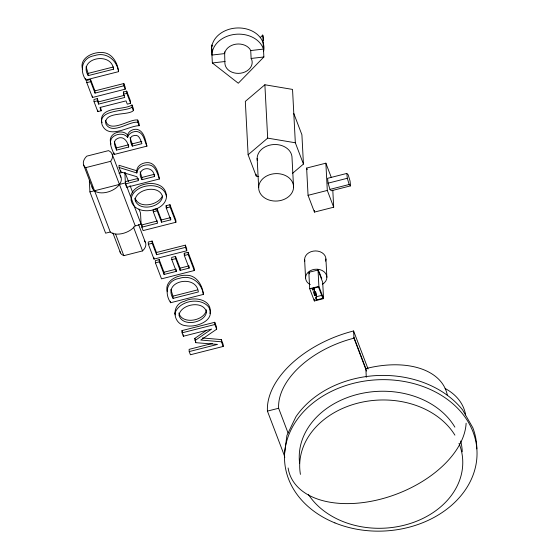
<?xml version="1.0" encoding="UTF-8"?>
<svg xmlns="http://www.w3.org/2000/svg" width="559" height="559" viewBox="0 0 559 559"><rect width="100%" height="100%" fill="white"/><g stroke="black" fill="none" stroke-linecap="round" stroke-linejoin="round"><path stroke-width="0.84" d="M166.386 196.607C166.386 177.965 135.159 180.697 130.932 195.447M206.383 309.798C204.873 320.831 182.108 325.1 178.88 313.026M224.613 51.854L224.886 63.202A13.654 10.733 -3 0 0 240.684 73.194A13.654 10.733 -3 0 0 251.62 59.31L251.131 58.464L250.712 50.562L249.747 48.878A13.654 10.733 -3 0 0 235.968 44.168A13.654 10.733 -3 0 0 224.844 52.504L224.704 53.587L211.945 55.068A26.189 20.578 -3 0 1 234.941 34.358A26.189 20.578 -3 0 1 263.464 49.08L250.712 50.562M136.731 170.754C137.234 164.884 143.712 162.082 148.946 162.69C156.296 163.948 158.26 172.913 159.441 178.985L126.655 187.314L125.363 183.904L138.394 180.599L136.913 176.714L120.793 171.906L119.109 167.49L118.99 165.268L136.731 170.754L136.843 172.976L119.109 167.49M136.843 172.976C137.353 167.113 143.831 164.304 149.057 164.912C155.933 165.82 157.282 173.73 159.441 178.985M175.002 313.089C179.159 300.742 200.15 296.773 208.577 306.877C216.438 320.125 196.677 327.777 186.203 325.764C172.361 324.8 170.74 304.096 184.582 301.238C194.148 295.928 213.063 299.631 209.904 313.55M162.383 196.041C158.316 205.181 139.093 209.241 135.068 198.186M127.745 137.228C126.607 132.008 132.546 128.633 137.109 129.353C144.187 131.065 145.452 140.281 146.933 146.137L114.148 154.459C112.059 149.106 107.356 140.903 113.554 136.361C117.69 133.524 124.147 133.084 127.571 137.269C128.696 133.322 133.161 131.009 137.221 131.575C143.929 132.825 144.411 141.175 146.933 146.137M85.751 167.63L110.647 161.313L111.947 159.112A15.261 9.147 -20.8 0 0 108.544 150.623L86.813 156.136L85.464 157.54A15.261 9.147 -20.8 0 0 85.066 167.169L85.751 167.63L110.263 231.999L111.821 233.033A15.261 9.147 -20.8 0 0 134.901 226.115L141.106 224.166L140.526 213.091L138.981 209.045M119.996 251.55A13.542 8.119 -20.8 0 0 121.869 254.576L123.812 255.666L142.559 250.907L144.341 248.874A13.542 8.119 -20.8 0 0 144.46 241.02M260.291 37.565L262.73 35.063A26.189 20.578 -3 0 1 263.562 40.381M262.73 35.063L263.876 56.976L238.295 83.228L212.357 62.971L211.414 44.993L212.783 46.062M292.357 173.486L303.439 164.06L295.334 142.776L292.539 89.419L264.875 84.765L245.324 101.403L248.119 154.766L256.225 176.05L258.74 176.469M248.119 154.766L267.677 138.129L295.334 142.776M202.365 337.964L221.329 339.579L223.097 344.218L223.216 346.44L190.43 354.762L189.215 351.583L217.465 344.414L195.727 342.674L194.818 338.391L206.641 330.208M194.937 340.613L211.623 329.062L183.373 336.232L182.073 332.829L181.954 330.607L214.747 322.284L216.543 327.008L216.661 329.23L200.758 340.04L221.448 341.801L223.216 346.44M113.449 67.716L113.526 69.197L88.224 75.619L88.112 73.397L113.407 66.968M118.564 71.65C116.775 59.855 106.224 51.596 94.457 55.634C81.698 57.675 79.343 70.392 85.779 79.972L118.564 71.65C117.669 62.524 111.611 51.952 101.081 52.539C92.228 52.12 79.343 58.415 82.473 68.988M94.911 90.879L90.558 79.448L86.687 80.433L86.799 82.655L92.452 97.49L125.237 89.167L125.118 86.945L123.825 83.536L94.911 90.879L95.03 93.101L123.937 85.765L123.825 83.536M86.799 82.655L90.677 81.67L90.558 79.448M101.179 110.773L99.935 107.503L126.027 100.879L127.27 104.149L130.617 103.296L130.499 101.074L126.718 91.138L123.371 91.983L123.49 94.212L124.734 97.476L98.636 104.1L98.524 101.878L97.28 98.615L93.933 99.46L94.052 101.682L97.832 111.618L101.179 110.773L100.564 107.244M94.052 101.682L97.392 100.837L97.28 98.615M123.49 94.212L126.837 93.36L126.718 91.138M98.524 101.878L124.615 95.254M105.358 120.227C109.501 134.446 129.863 118.41 137.738 120.066L137.849 122.288C129.36 120.828 112.261 135.411 105.882 124C103.534 111.087 128.095 115.972 133.391 110.584L133.28 108.362L131.98 104.959C124.713 110.249 100.941 106.14 101.403 120.499M131.98 104.959L132.099 107.181C125.405 112.045 97.112 108.879 102.157 124.943C108.663 140.016 129.199 125.572 139.149 125.698L139.03 123.469L137.738 120.066M110.396 141.818C108.732 132.776 122.435 128.689 127.627 135.005M128.605 145.557L128.682 147.038L116.572 150.112L116.454 147.89L128.563 144.816M132.315 146.116C130.45 142.769 128.318 136.228 134.111 135.551C139.149 133.887 140.616 140.246 141.916 143.677L132.315 146.116L132.197 143.894L141.797 141.455M119.004 173.304L122.323 172.465M125.244 181.682L137.465 178.58M154.326 175.051L154.403 176.532L142.028 179.677L141.909 177.455L154.284 174.31M110.263 231.999L105.63 233.173L89.922 191.919L125.391 182.912L124.86 172.682M332.794 190.172L333.688 207.207L314.438 212.092L308.051 195.322L306.625 168.063L325.869 163.179L331.347 177.552M141.839 227.178L157.624 223.167L153.278 211.756L153.166 209.527L157.037 208.549L157.156 210.771L161.502 222.182L170.747 219.834L166.212 207.92L166.093 205.698L169.971 204.713L175.805 220.029L175.917 222.258L143.132 230.581L141.839 227.178L141.72 224.956L157.512 220.945M166.212 207.92L170.09 206.942L169.971 204.713M153.278 211.756L157.156 210.771M161.502 222.182L161.383 219.96L170.635 217.612M346.818 173.43L327.595 178.314L328.084 183.163L329.95 189.382L331.319 190.752L350.549 185.868L350.053 181.018L348.187 174.799L346.818 173.43L347.314 178.279L349.179 184.498L350.549 185.868M328.084 183.163L347.314 178.279M329.95 189.382L349.179 184.498M308.051 195.322L327.301 190.437L325.869 163.179M156.457 252.486L152.104 241.055L148.233 242.04L148.345 244.262L153.998 259.096L186.783 250.774L186.664 248.552L185.371 245.149L156.457 252.486L156.576 254.708L185.483 247.371L185.371 245.149M148.345 244.262L152.223 243.277L152.104 241.055M159.182 259.642L155.304 260.627L155.423 262.849L161.516 278.85L194.301 270.528L194.19 268.306L188.09 252.298L184.218 253.283L184.33 255.505L189.131 268.103L180.152 270.388L175.68 258.649L175.561 256.427L171.683 257.406L171.802 259.628L176.274 271.374L164.094 274.462L159.301 261.864L159.182 259.642L163.983 272.24L164.094 274.462M155.423 262.849L159.301 261.864M184.33 255.505L188.208 254.52L188.09 252.298M171.802 259.628L175.68 258.649M163.983 272.24L176.155 269.152M180.152 270.388L180.033 268.166L189.019 265.881M173.059 298.373C162.236 280.877 196.405 273.805 198.354 291.952L173.059 298.373L172.941 296.151L197.397 289.939M203.399 294.404C201.603 282.616 191.059 274.357 179.285 278.396C166.533 280.429 164.171 293.154 170.614 302.726L203.399 294.404C202.505 285.279 196.44 274.707 185.909 275.294C177.056 274.874 164.171 281.177 167.302 291.742M308.834 272.338L318.029 270.004L322.697 282.26L323.556 298.632L314.361 300.966L309.693 288.71L308.834 272.338L309.42 273.868M309.693 288.71L318.889 286.376L318.029 270.004M315.562 291.819L315.73 294.998L314.584 295.292L314.417 292.112L315.562 291.819L316.471 294.202L316.632 297.381L315.486 297.668L316.359 299.959L322.802 298.324L318.476 286.977L312.041 288.612L312.523 289.89L313.788 289.569L313.704 287.976M314.368 288.346L314.535 291.525L313.271 291.847L314.584 295.292M321.83 295.348L316.191 296.78L316.359 299.959M182.073 332.829L214.859 324.506L214.747 322.284M212.364 343.457L189.103 349.361L189.215 351.583M267.426 411.103L278.634 408.259A81.397 48.794 -20.8 0 1 353.98 338.188L353.595 330.97A93.094 55.809 -20.8 0 0 267.426 411.103L284.454 455.816M212.357 62.971L225.116 61.49M251.131 58.464L263.876 56.976M327.301 190.437L333.688 207.207M293.803 113.498L301.909 134.782L303.439 164.06M306.625 168.063L307.233 169.663M353.595 330.97L368.081 368.989M353.931 337.308L365.845 368.598L366.299 377.283M353.98 338.188L366.494 371.064M319.133 271.793L321.753 278.682M318.889 286.376L323.556 298.632M313.788 289.569L314.535 291.525M315.73 294.998L316.632 297.381M278.634 408.259L288.074 433.043M123.937 85.765L125.237 89.167M126.837 93.36L130.617 103.296M132.099 107.181L133.391 110.584M137.849 122.288L139.149 125.698M170.09 206.942L175.917 222.258M185.483 247.371L186.783 250.774M188.208 254.52L194.301 270.528M214.859 324.506L216.661 329.23M123.371 91.983L123.867 93.29M166.093 205.698L167.001 208.081M184.218 253.283L184.819 254.855M113.526 69.197C111.576 51.051 77.408 58.122 88.224 75.619M154.403 176.532C153.613 163.591 134.3 168.07 142.028 179.677M175.561 256.427L180.033 268.166M157.037 208.549L161.383 219.96M132.197 143.894L130.037 137.612M141.909 177.455L140.099 171.746M128.682 147.038C127.85 141.56 123.308 135.194 117.236 138.639C112.436 140.77 115.056 146.626 116.572 150.112M194.818 338.391L195.343 339.767M88.112 73.397L86.072 66.71M116.454 147.89L114.322 141.532M172.941 296.151L170.9 289.471M90.677 81.67L95.03 93.101M152.223 243.277L156.576 254.708M125.118 172.64L128.507 181.542M130.051 185.581L132.825 192.862M134.978 198.529L135.9 200.954M97.392 100.837L98.636 104.1M141.72 224.956L142.238 226.318M181.954 330.607L182.479 331.969M125.391 182.912L141.106 224.166M112.149 154.123L120.954 177.238M138.625 224.655L145.305 242.194M110.647 161.313L135.159 225.675M133.447 226.982L142.559 250.907M115.615 234.137L123.812 255.666M112.876 232.956L120.465 252.892M83.696 165.164L92.501 188.271M110.479 142.482L110.982 144.089M101.612 121.24L102.038 122.721M174.904 313.264L175.33 314.913M284.79 457.465L284.321 455.145L286.921 435.426L295.9 416.783A96.316 75.689 -3 0 1 462.579 409.887L472.823 427.733A96.316 75.689 -3 0 1 476.813 448.884M325.918 258.957L326.875 277.208M322.718 296.731L322.802 298.324M314.354 210.387L314.438 212.092M314.27 299.24L314.361 300.966M312.439 288.297L312.523 289.89M304.613 259.683L305.57 277.935M293.566 187.23A17.455 13.716 -3 0 0 267.663 175.498A17.455 13.716 -3 0 0 267.132 199.283A17.455 13.716 -3 0 0 293.566 187.23L292.036 158.127A17.455 13.716 -3 0 0 273.526 144.557A17.455 13.716 -3 0 0 257.315 160.489M264.875 84.765L267.677 138.129M257.147 158.344L258.67 187.447M256.134 174.331L256.225 176.05M221.329 339.579L221.448 341.801M195.643 341.193L195.727 342.674M189.054 266.622L189.131 268.103M183.296 334.75L183.373 336.232M176.197 269.892L176.274 271.374M170.67 218.352L170.747 219.834M170.537 301.245L170.614 302.726M153.921 257.615L153.998 259.096M138.283 178.377L138.359 179.858M127.452 135.047L127.571 137.269M120.716 170.425L120.793 171.906M114.071 152.977L114.148 154.459M97.755 110.137L97.832 111.618M92.375 96.008L92.452 97.49M85.702 78.491L85.779 79.972M89.342 180.837L89.922 191.919M120.143 175.84A15.261 9.147 -20.8 0 1 120.744 182.22L119.193 184.854A15.261 9.147 -20.8 0 1 96.106 191.779L93.863 190.284A15.261 9.147 -20.8 0 1 92.123 186.713M211.875 51.952A26.189 20.578 -3 0 1 238.036 27.95A26.189 20.578 -3 0 1 263.645 51.288M212.022 49.576A26.189 20.578 -3 0 1 211.672 48.067M310.273 284.643A10.656 8.378 -3 0 1 308.142 272.275A10.656 8.378 -3 0 1 324.052 271.73A10.656 8.378 -3 0 1 322.487 284.224M304.809 261.137A10.656 8.378 -3 0 1 315.535 250.935A10.656 8.378 -3 0 1 325.604 261.137M466.122 423.198A93.094 55.809 -20.8 0 1 379.631 499.425A93.094 55.809 -20.8 0 1 288.116 467.974M445.111 388.477A93.094 55.809 -20.8 0 1 465.633 414.862M299.603 463.145A81.586 64.11 -3 0 1 359.57 393.885A81.586 64.11 -3 0 1 454.872 427.146M460.679 441.016A81.586 64.11 -3 0 1 462.272 451.805M365.845 368.598A82.83 49.653 -20.8 0 1 447.347 395.234M458.995 443.28A81.586 64.11 -3 0 1 411.99 522.924A81.586 64.11 -3 0 1 308.456 494.533M300.428 474.374A81.586 64.11 -3 0 1 357.991 403.109A81.586 64.11 -3 0 1 454.9 435.154M166.512 196.398C165.834 212.357 134.523 216.969 131.065 200.066C131.638 184.023 163.102 179.418 166.512 196.398M162.543 196.6C161.034 207.641 138.276 211.91 135.04 199.829C136.529 188.739 159.364 184.449 162.543 196.6M206.502 312.02C204.992 323.053 182.227 327.329 178.992 315.248C180.48 304.152 203.315 299.869 206.502 312.02M334.925 522.91A96.316 75.689 -3 0 0 477.002 451.413A96.316 75.689 -3 0 0 330.39 391.88A96.316 75.689 -3 0 0 334.925 522.91"/></g></svg>
